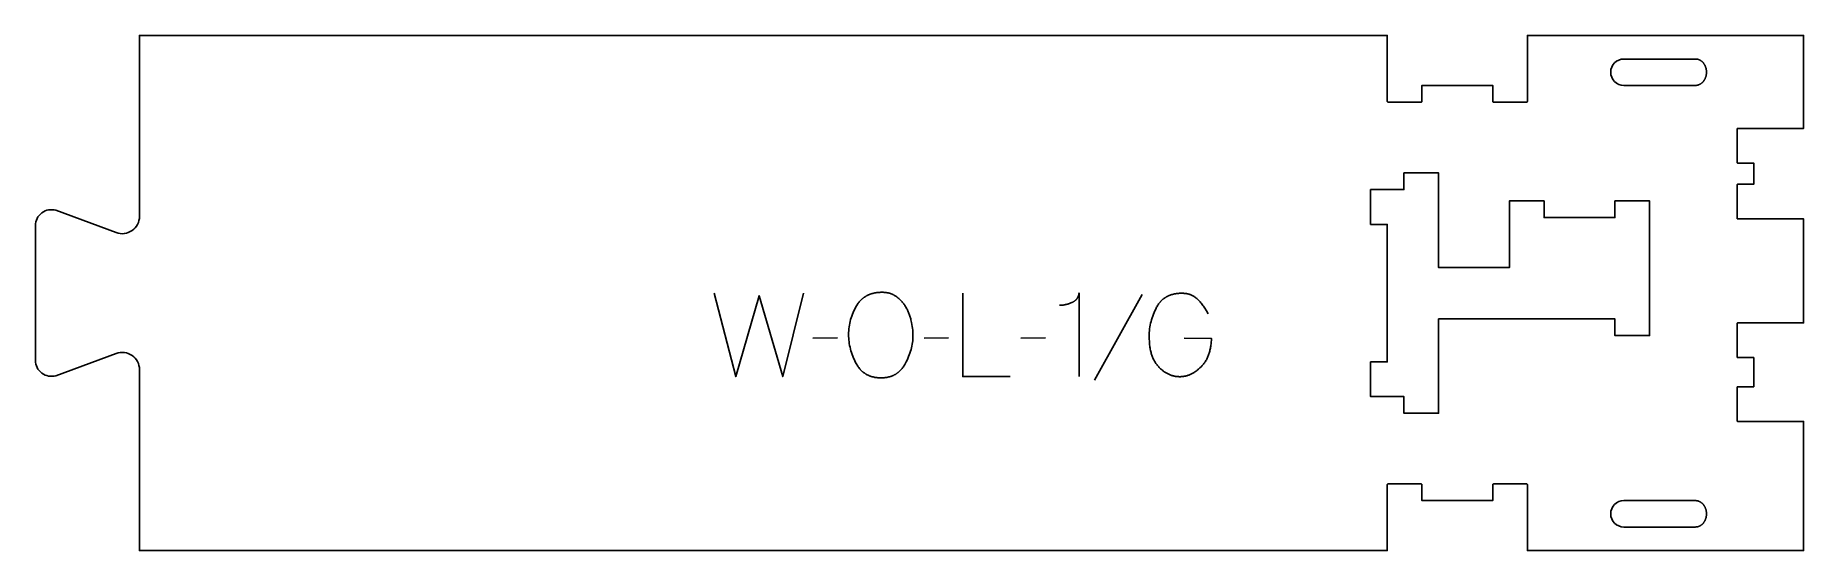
# Model space of a CAD drawing. Extents: x -324 to 313, y -93 to 93.
import ezdxf

# ---------------------------------------------------------------- set-up
doc = ezdxf.new("R2010")
doc.units = 0
for name, color, linetype in [('1_ANYTOOL_1MMDEEP_LABELS_S', 2, 'CONTINUOUS'), ('3_ANYTOOL_CUTTHROUGH_INSID', 4, 'CONTINUOUS'), ('4_ANYTOOL_CUTTHROUGH_OUTSI', 5, 'CONTINUOUS')]:
    doc.layers.add(name, color=color, linetype=linetype)

msp = doc.modelspace()

# ---------------------------------------------------------------- linework, layer by layer
at = {"layer": '1_ANYTOOL_1MMDEEP_LABELS_S'}
for p, q in [((74.45, -0.47), (57.26, -31.24)), ((-35.31, -16.11), (-44.1, -16.2)), ((4.72, -16.11), (-4.07, -16.2)), ((39.6, -16.11), (30.82, -16.2))]:
    msp.add_line(p, q, dxfattribs=at)
for points in [[(-79.67, 0), (-71.95, -30), (-63.51, -0.9), (-55.02, -30), (-47.52, 0)], [(9.86, 0), (9.86, -30), (26.96, -30)], [(51.73, -30), (51.73, 0.04), (51.71, -0.11), (51.69, -0.26), (51.66, -0.4), (51.63, -0.55), (51.59, -0.68), (51.55, -0.82), (51.51, -0.96), (51.46, -1.09), (51.4, -1.22), (51.35, -1.34), (51.32, -1.4), (51.29, -1.46), (51.26, -1.52), (51.22, -1.58), (51.19, -1.64), (51.16, -1.7), (51.12, -1.76), (51.08, -1.82), (51.05, -1.87), (51.01, -1.93), (50.97, -1.98), (50.93, -2.04), (50.89, -2.09), (50.85, -2.14), (50.8, -2.19), (50.76, -2.24), (50.71, -2.29), (50.67, -2.34), (50.62, -2.39), (50.57, -2.44), (50.47, -2.54), (50.37, -2.63), (50.26, -2.72), (50.15, -2.8), (50.03, -2.88), (49.92, -2.96), (49.79, -3.04), (49.67, -3.12), (49.53, -3.19), (49.4, -3.26), (49.26, -3.32), (49.12, -3.39), (48.83, -3.5), (48.54, -3.61), (48.26, -3.71), (47.98, -3.8), (47.7, -3.88), (47.42, -3.96), (47.14, -4.03), (46.87, -4.09), (46.6, -4.15), (46.33, -4.2), (46.06, -4.24), (45.79, -4.27), (45.53, -4.3), (45.27, -4.31), (45.01, -4.32), (44.75, -4.33)], [(89.66, -16.2), (99.43, -16.24), (99.4, -17.07), (99.37, -17.48), (99.34, -17.87), (99.3, -18.27), (99.25, -18.65), (99.2, -19.03), (99.14, -19.41), (99.07, -19.77), (99, -20.13), (98.91, -20.49), (98.83, -20.84), (98.73, -21.18), (98.63, -21.52), (98.53, -21.84), (98.42, -22.17), (98.3, -22.48), (98.17, -22.8), (98.04, -23.1), (97.9, -23.4), (97.75, -23.69), (97.6, -23.98), (97.44, -24.25), (97.27, -24.53), (97.1, -24.79), (96.92, -25.05), (96.73, -25.31), (96.54, -25.56), (96.34, -25.8), (96.14, -26.03), (95.92, -26.26), (95.7, -26.49), (95.26, -26.91), (95.04, -27.11), (94.82, -27.31), (94.59, -27.5), (94.36, -27.68), (94.14, -27.86), (93.91, -28.03), (93.68, -28.19), (93.45, -28.34), (93.21, -28.49), (92.98, -28.63), (92.74, -28.77), (92.51, -28.9), (92.27, -29.02), (92.03, -29.13), (91.79, -29.24), (91.55, -29.34), (91.3, -29.44), (91.06, -29.52), (90.81, -29.6), (90.57, -29.68), (90.32, -29.74), (90.07, -29.8), (89.82, -29.86), (89.57, -29.9), (89.32, -29.94), (89.06, -29.98), (88.81, -30), (88.55, -30.02), (88.29, -30.04), (88.03, -30.04), (87.77, -30.04), (87.52, -30.03), (87.26, -30.02), (87, -30), (86.75, -29.97), (86.5, -29.93), (86.25, -29.89), (86, -29.84), (85.75, -29.78), (85.51, -29.72), (85.26, -29.65), (85.02, -29.57), (84.78, -29.48), (84.53, -29.39), (84.3, -29.29), (84.06, -29.19), (83.82, -29.07), (83.59, -28.95), (83.35, -28.82), (83.12, -28.69), (82.89, -28.55), (82.66, -28.4), (82.43, -28.24), (82.21, -28.08), (81.98, -27.91), (81.76, -27.74), (81.54, -27.55), (81.32, -27.36), (81.1, -27.16), (80.88, -26.96), (80.66, -26.75), (80.45, -26.53), (80.24, -26.3), (80.03, -26.07), (79.83, -25.83), (79.64, -25.58), (79.46, -25.32), (79.28, -25.06), (79.11, -24.79), (78.95, -24.51), (78.79, -24.22), (78.64, -23.92), (78.5, -23.62), (78.36, -23.31), (78.23, -22.99), (78.1, -22.67), (77.99, -22.34), (77.88, -22), (77.77, -21.65), (77.67, -21.29), (77.58, -20.93), (77.5, -20.56), (77.42, -20.18), (77.35, -19.79), (77.29, -19.4), (77.23, -19), (77.18, -18.59), (77.14, -18.17), (77.07, -17.32), (77.03, -16.43), (77.02, -15.51), (77.03, -14.84), (77.06, -14.16), (77.11, -13.49), (77.18, -12.82), (77.28, -12.15), (77.39, -11.49), (77.53, -10.83), (77.68, -10.18), (77.86, -9.53), (78.06, -8.88), (78.27, -8.23), (78.51, -7.59), (78.77, -6.95), (79.05, -6.32), (79.35, -5.69), (79.68, -5.06), (79.85, -4.75), (80.03, -4.44), (80.21, -4.15), (80.41, -3.87), (80.61, -3.6), (80.71, -3.47), (80.82, -3.34), (80.92, -3.21), (81.03, -3.09), (81.14, -2.96), (81.25, -2.84), (81.37, -2.73), (81.48, -2.61), (81.6, -2.5), (81.72, -2.39), (81.84, -2.28), (81.96, -2.18), (82.09, -2.08), (82.21, -1.98), (82.34, -1.88), (82.47, -1.78), (82.6, -1.69), (82.74, -1.6), (82.87, -1.51), (83.01, -1.43), (83.15, -1.34), (83.29, -1.26), (83.43, -1.19), (83.57, -1.11), (83.72, -1.04), (83.87, -0.97), (84.02, -0.9), (84.17, -0.83), (84.32, -0.77), (84.47, -0.71), (84.63, -0.65), (84.79, -0.6), (85.11, -0.49), (85.44, -0.4), (85.77, -0.32), (86.12, -0.24), (86.47, -0.18), (86.83, -0.12), (87.19, -0.08), (87.56, -0.04), (87.94, -0.02), (88.33, 0), (88.72, 0), (88.94, 0), (89.16, -0.01), (89.38, -0.02), (89.6, -0.04), (89.81, -0.06), (90.02, -0.08), (90.23, -0.11), (90.43, -0.14), (90.64, -0.18), (90.83, -0.22), (91.03, -0.27), (91.23, -0.32), (91.42, -0.37), (91.61, -0.43), (91.79, -0.5), (91.98, -0.57), (92.16, -0.64), (92.33, -0.72), (92.51, -0.8), (92.68, -0.89), (92.85, -0.98), (93.02, -1.07), (93.19, -1.17), (93.35, -1.28), (93.51, -1.39), (93.66, -1.5), (93.82, -1.62), (93.97, -1.74), (94.12, -1.87), (94.26, -2), (94.41, -2.13), (94.55, -2.27), (95.1, -2.85), (95.37, -3.14), (95.63, -3.44), (95.88, -3.75), (96.13, -4.06), (96.37, -4.37), (96.6, -4.69), (96.83, -5.02), (97.05, -5.35), (97.27, -5.68), (97.47, -6.02), (97.67, -6.36), (97.87, -6.71), (98.05, -7.06), (98.23, -7.41)]]:
    msp.add_lwpolyline(points, dxfattribs=at)
msp.add_lwpolyline([(-19.24, 0.34), (-18.87, 0.34), (-18.5, 0.32), (-18.15, 0.29), (-17.97, 0.27), (-17.79, 0.25), (-17.62, 0.22), (-17.45, 0.2), (-17.28, 0.17), (-17.12, 0.13), (-16.95, 0.1), (-16.79, 0.06), (-16.62, 0.01), (-16.46, -0.03), (-16.31, -0.08), (-16.15, -0.13), (-15.99, -0.19), (-15.84, -0.24), (-15.69, -0.3), (-15.54, -0.37), (-15.39, -0.43), (-15.24, -0.5), (-15.1, -0.57), (-14.96, -0.65), (-14.82, -0.73), (-14.68, -0.81), (-14.54, -0.89), (-14.4, -0.98), (-14.27, -1.06), (-13.88, -1.34), (-13.63, -1.53), (-13.38, -1.73), (-13.14, -1.94), (-12.9, -2.15), (-12.67, -2.36), (-12.45, -2.59), (-12.23, -2.82), (-12.02, -3.05), (-11.81, -3.3), (-11.62, -3.55), (-11.42, -3.8), (-11.24, -4.06), (-11.05, -4.33), (-10.88, -4.6), (-10.54, -5.17), (-10.38, -5.46), (-10.22, -5.75), (-10.07, -6.05), (-9.93, -6.35), (-9.79, -6.66), (-9.66, -6.96), (-9.53, -7.27), (-9.41, -7.59), (-9.3, -7.91), (-9.19, -8.23), (-9.09, -8.56), (-8.99, -8.89), (-8.9, -9.22), (-8.82, -9.56), (-8.59, -10.58), (-8.46, -11.26), (-8.35, -11.93), (-8.26, -12.59), (-8.19, -13.24), (-8.14, -13.89), (-8.11, -14.54), (-8.1, -15.17), (-8.11, -15.81), (-8.14, -16.45), (-8.19, -17.08), (-8.27, -17.72), (-8.37, -18.36), (-8.49, -19), (-8.63, -19.63), (-8.79, -20.27), (-8.98, -20.91), (-9.18, -21.55), (-9.41, -22.18), (-9.66, -22.82), (-9.93, -23.46), (-10.23, -24.1), (-10.54, -24.73), (-10.88, -25.37), (-11.06, -25.69), (-11.24, -25.99), (-11.42, -26.28), (-11.62, -26.57), (-11.82, -26.84), (-12.02, -27.1), (-12.24, -27.36), (-12.45, -27.6), (-12.57, -27.72), (-12.68, -27.84), (-12.79, -27.95), (-12.91, -28.06), (-13.03, -28.17), (-13.15, -28.28), (-13.27, -28.38), (-13.39, -28.48), (-13.51, -28.58), (-13.64, -28.67), (-13.77, -28.77), (-13.9, -28.86), (-14.03, -28.95), (-14.16, -29.03), (-14.29, -29.12), (-14.43, -29.2), (-14.56, -29.27), (-14.7, -29.35), (-14.84, -29.42), (-14.98, -29.5), (-15.13, -29.56), (-15.27, -29.63), (-15.42, -29.69), (-15.57, -29.75), (-15.71, -29.81), (-15.87, -29.87), (-16.02, -29.92), (-16.17, -29.97), (-16.48, -30.07), (-16.8, -30.15), (-17.13, -30.23), (-17.46, -30.29), (-17.8, -30.35), (-18.14, -30.39), (-18.49, -30.43), (-18.85, -30.45), (-19.21, -30.47), (-19.58, -30.47), (-19.96, -30.47), (-20.34, -30.45), (-20.71, -30.43), (-21.07, -30.39), (-21.43, -30.34), (-21.78, -30.29), (-22.12, -30.22), (-22.46, -30.15), (-22.79, -30.06), (-23.11, -29.97), (-23.27, -29.91), (-23.42, -29.86), (-23.58, -29.8), (-23.73, -29.74), (-23.89, -29.68), (-24.04, -29.62), (-24.19, -29.55), (-24.33, -29.48), (-24.48, -29.41), (-24.62, -29.33), (-24.77, -29.25), (-24.91, -29.18), (-25.05, -29.09), (-25.18, -29.01), (-25.32, -28.92), (-25.45, -28.83), (-25.59, -28.74), (-25.72, -28.64), (-25.85, -28.55), (-25.97, -28.45), (-26.1, -28.34), (-26.22, -28.24), (-26.35, -28.13), (-26.47, -28.02), (-26.59, -27.91), (-26.7, -27.79), (-26.82, -27.67), (-26.93, -27.55), (-27.05, -27.43), (-27.16, -27.31), (-27.37, -27.05), (-27.59, -26.78), (-27.79, -26.5), (-27.99, -26.21), (-28.18, -25.91), (-28.36, -25.6), (-28.54, -25.29), (-28.87, -24.64), (-29.18, -23.99), (-29.47, -23.34), (-29.74, -22.69), (-29.98, -22.04), (-30.21, -21.39), (-30.41, -20.74), (-30.6, -20.09), (-30.76, -19.44), (-30.9, -18.79), (-31.01, -18.14), (-31.11, -17.48), (-31.18, -16.83), (-31.24, -16.18), (-31.27, -15.52), (-31.28, -14.87), (-31.27, -14.18), (-31.24, -13.49), (-31.18, -12.81), (-31.1, -12.13), (-31, -11.46), (-30.88, -10.8), (-30.73, -10.14), (-30.56, -9.49), (-30.37, -8.85), (-30.16, -8.21), (-29.92, -7.58), (-29.67, -6.95), (-29.39, -6.33), (-29.08, -5.71), (-28.76, -5.1), (-28.41, -4.5), (-28.22, -4.2), (-28.03, -3.91), (-27.83, -3.63), (-27.63, -3.36), (-27.42, -3.1), (-27.2, -2.85), (-26.98, -2.61), (-26.74, -2.38), (-26.63, -2.27), (-26.51, -2.16), (-26.38, -2.05), (-26.26, -1.95), (-26.14, -1.84), (-26.01, -1.74), (-25.88, -1.64), (-25.75, -1.55), (-25.62, -1.46), (-25.49, -1.36), (-25.36, -1.28), (-25.22, -1.19), (-25.08, -1.11), (-24.94, -1.02), (-24.8, -0.94), (-24.66, -0.87), (-24.52, -0.79), (-24.37, -0.72), (-24.07, -0.58), (-23.77, -0.46), (-23.46, -0.34), (-23.15, -0.23), (-22.82, -0.13), (-22.49, -0.04), (-22.16, 0.04), (-21.82, 0.11), (-21.47, 0.17), (-21.11, 0.22), (-20.75, 0.27), (-20.38, 0.3), (-20.01, 0.32), (-19.63, 0.34)], close=True, dxfattribs=at)
at = {"layer": '3_ANYTOOL_CUTTHROUGH_INSID'}
for points in [[(248.02, 84.33, 1), (248.02, 74.83), (273.76, 74.83), (273.86, 74.83), (273.95, 74.84), (274.05, 74.85), (274.15, 74.85), (274.25, 74.87), (274.34, 74.88), (274.44, 74.9), (274.53, 74.92), (274.63, 74.94), (274.73, 74.97), (274.83, 75), (274.93, 75.03), (275.03, 75.07), (275.12, 75.1), (275.22, 75.14), (275.31, 75.19), (275.4, 75.24), (275.5, 75.29), (275.59, 75.34), (275.68, 75.4), (275.77, 75.45), (275.86, 75.51), (275.95, 75.58), (276.03, 75.64), (276.12, 75.71), (276.2, 75.79), (276.28, 75.86), (276.36, 75.94), (276.44, 76.02), (276.52, 76.1), (276.59, 76.18), (276.66, 76.27), (276.73, 76.36), (276.8, 76.45), (276.87, 76.54), (276.93, 76.64), (276.99, 76.73), (277.05, 76.83), (277.11, 76.93), (277.16, 77.03), (277.21, 77.13), (277.26, 77.23), (277.31, 77.33), (277.35, 77.44), (277.39, 77.54), (277.43, 77.65), (277.47, 77.76), (277.51, 77.86), (277.54, 77.97), (277.57, 78.08), (277.6, 78.19), (277.62, 78.29), (277.65, 78.4), (277.67, 78.51), (277.69, 78.62), (277.71, 78.73), (277.72, 78.84), (277.73, 78.94), (277.74, 79.05), (277.75, 79.16), (277.76, 79.26), (277.76, 79.37), (277.77, 79.48), (277.77, 79.58), (277.77, 79.69), (277.76, 79.8), (277.76, 79.9), (277.75, 80.01), (277.74, 80.12), (277.73, 80.22), (277.72, 80.33), (277.71, 80.43), (277.69, 80.54), (277.67, 80.65), (277.65, 80.76), (277.62, 80.87), (277.6, 80.98), (277.57, 81.09), (277.54, 81.2), (277.51, 81.3), (277.47, 81.41), (277.43, 81.52), (277.39, 81.62), (277.35, 81.73), (277.31, 81.83), (277.26, 81.94), (277.21, 82.04), (277.16, 82.14), (277.11, 82.24), (277.05, 82.34), (276.99, 82.44), (276.93, 82.53), (276.87, 82.63), (276.8, 82.72), (276.73, 82.81), (276.66, 82.9), (276.59, 82.98), (276.52, 83.07), (276.44, 83.15), (276.36, 83.23), (276.28, 83.31), (276.2, 83.38), (276.12, 83.45), (276.03, 83.52), (275.95, 83.59), (275.86, 83.65), (275.77, 83.71), (275.68, 83.77), (275.59, 83.83), (275.5, 83.88), (275.4, 83.93), (275.31, 83.98), (275.22, 84.02), (275.12, 84.06), (275.03, 84.1), (274.93, 84.14), (274.83, 84.17), (274.73, 84.2), (274.63, 84.22), (274.53, 84.25), (274.44, 84.27), (274.34, 84.29), (274.25, 84.3), (274.15, 84.31), (274.05, 84.32), (273.95, 84.33), (273.86, 84.33), (273.76, 84.33)], [(248.02, -84.17), (273.76, -84.17), (273.86, -84.17), (273.95, -84.16), (274.05, -84.15), (274.15, -84.15), (274.25, -84.13), (274.34, -84.12), (274.44, -84.1), (274.53, -84.08), (274.63, -84.06), (274.73, -84.03), (274.83, -84), (274.93, -83.97), (275.03, -83.93), (275.12, -83.9), (275.22, -83.86), (275.31, -83.81), (275.4, -83.76), (275.5, -83.71), (275.59, -83.66), (275.68, -83.6), (275.77, -83.55), (275.86, -83.49), (275.95, -83.42), (276.03, -83.36), (276.12, -83.29), (276.2, -83.21), (276.28, -83.14), (276.36, -83.06), (276.44, -82.98), (276.52, -82.9), (276.59, -82.82), (276.66, -82.73), (276.73, -82.64), (276.8, -82.55), (276.87, -82.46), (276.93, -82.36), (276.99, -82.27), (277.05, -82.17), (277.11, -82.07), (277.16, -81.97), (277.21, -81.87), (277.26, -81.77), (277.31, -81.67), (277.35, -81.56), (277.39, -81.46), (277.43, -81.35), (277.47, -81.24), (277.51, -81.14), (277.54, -81.03), (277.57, -80.92), (277.6, -80.81), (277.62, -80.71), (277.65, -80.6), (277.67, -80.49), (277.69, -80.38), (277.71, -80.27), (277.72, -80.16), (277.73, -80.06), (277.74, -79.95), (277.75, -79.84), (277.76, -79.74), (277.76, -79.63), (277.77, -79.52), (277.77, -79.42), (277.77, -79.31), (277.76, -79.2), (277.76, -79.1), (277.75, -78.99), (277.74, -78.88), (277.73, -78.78), (277.72, -78.67), (277.71, -78.57), (277.69, -78.46), (277.67, -78.35), (277.65, -78.24), (277.62, -78.13), (277.6, -78.02), (277.57, -77.91), (277.54, -77.8), (277.51, -77.7), (277.47, -77.59), (277.43, -77.48), (277.39, -77.38), (277.35, -77.27), (277.31, -77.17), (277.26, -77.06), (277.21, -76.96), (277.16, -76.86), (277.11, -76.76), (277.05, -76.66), (276.99, -76.56), (276.93, -76.47), (276.87, -76.37), (276.8, -76.28), (276.73, -76.19), (276.66, -76.1), (276.59, -76.02), (276.52, -75.93), (276.44, -75.85), (276.36, -75.77), (276.28, -75.69), (276.2, -75.62), (276.12, -75.55), (276.03, -75.48), (275.95, -75.41), (275.86, -75.35), (275.77, -75.29), (275.68, -75.23), (275.59, -75.17), (275.5, -75.12), (275.4, -75.07), (275.31, -75.02), (275.22, -74.98), (275.12, -74.94), (275.03, -74.9), (274.93, -74.86), (274.83, -74.83), (274.73, -74.8), (274.63, -74.78), (274.53, -74.75), (274.44, -74.73), (274.34, -74.71), (274.25, -74.7), (274.15, -74.69), (274.05, -74.68), (273.95, -74.67), (273.86, -74.67), (273.76, -74.67), (248.02, -74.67, 1)]]:
    msp.add_lwpolyline(points, format="xyb", close=True, dxfattribs=at)
msp.add_lwpolyline([(156.77, 37.29), (156.77, 24.79), (162.77, 24.79), (162.77, -24.71), (156.77, -24.71), (156.77, -37.21), (168.77, -37.21), (168.77, -43.21), (181.27, -43.21), (181.27, -9.25), (244.77, -9.25), (244.77, -15.25), (257.27, -15.25), (257.27, 33.25), (244.77, 33.25), (244.77, 27.25), (219.27, 27.25), (219.27, 33.25), (206.77, 33.25), (206.77, 9.25), (181.27, 9.25), (181.27, 43.29), (168.77, 43.29), (168.77, 37.29)], close=True, dxfattribs=at)
at = {"layer": '4_ANYTOOL_CUTTHROUGH_OUTSI'}
msp.add_lwpolyline([(-286.73, 27.7), (-286.73, 92.83), (162.77, 92.83), (162.77, 69.08, 0.414214), (163.02, 68.83), (175.02, 68.83, 0.414214), (175.27, 69.08), (175.27, 74.83), (200.77, 74.83), (200.77, 69.08, 0.414214), (201.02, 68.83), (213.02, 68.83, 0.414214), (213.27, 69.08), (213.27, 92.83), (312.77, 92.83), (312.77, 59.33), (289.02, 59.33, 0.414214), (288.77, 59.08), (288.77, 47.08, 0.414214), (289.02, 46.83), (294.77, 46.83), (294.77, 39.24), (289.02, 39.24, 0.414214), (288.77, 38.99), (288.77, 26.99, 0.414214), (289.02, 26.74), (312.77, 26.74), (312.77, -10.67), (289.02, -10.67, 0.414214), (288.77, -10.92), (288.77, -22.92, 0.414214), (289.02, -23.17), (294.77, -23.17), (294.77, -33.67), (289.02, -33.67, 0.414214), (288.77, -33.92), (288.77, -45.92, 0.414214), (289.02, -46.17), (312.77, -46.17), (312.77, -92.67), (213.27, -92.67), (213.27, -68.92, 0.414214), (213.02, -68.67), (201.02, -68.67, 0.414214), (200.77, -68.92), (200.77, -74.67), (175.27, -74.67), (175.27, -68.92, 0.414214), (175.02, -68.67), (163.02, -68.67, 0.414214), (162.77, -68.92), (162.77, -92.67), (-286.73, -92.67), (-286.73, -27.53, 0.522099), (-295.15, -21.67), (-316.84, -29.68, -0.501976), (-324.23, -24.17), (-324.23, 24.34, -0.501977), (-316.84, 29.85), (-295.15, 21.83, 0.522094)], format="xyb", close=True, dxfattribs=at)

doc.saveas('drawing.dxf')
